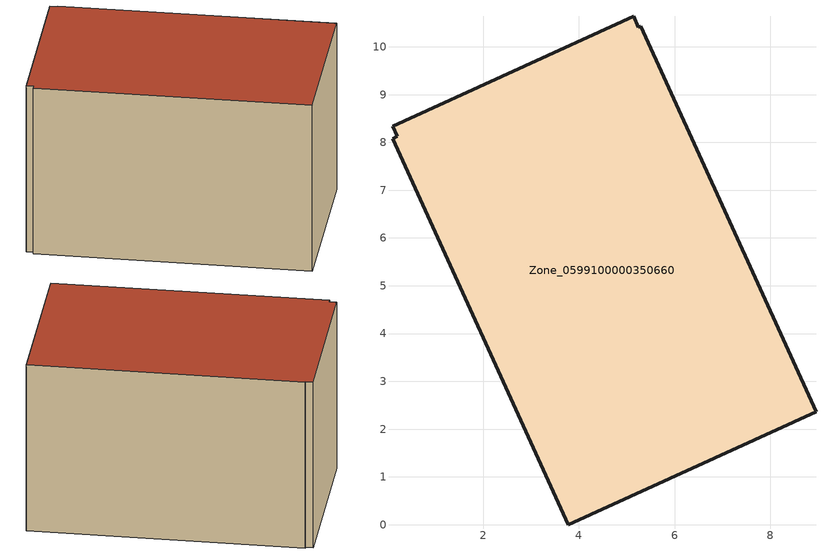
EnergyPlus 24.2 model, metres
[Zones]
Zone_0599100000350660
 floor ground (C_G): 5.14,10.64 5.25,10.41 5.29,10.44 8.96,2.36 3.78,0 0.1,8.08 0.2,8.12 0.1,8.34 z0
 wall outside (C_F): 8.96,2.36 5.29,10.44 5.25,10.41 5.14,10.64 0.1,8.34 0.2,8.12 0.1,8.08 3.78,0 8.96,2.36 z0:5.86
 roof outside (C_R): 5.25,10.41 5.14,10.64 0.1,8.34 0.2,8.12 0.1,8.08 3.78,0 8.96,2.36 5.29,10.44 z5.86
[BUILDING]
Pand.0599100000350660: North Axis=0; Terrain=City; Loads Convergence Tolerance Value=0.04; Temperature Convergence Tolerance Value=0.4; Solar Distribution=FullExterior; Maximum Number of Warmup Days=25; Minimum Number of Warmup Days=1
[Site:Location]
Rotterdam.The.Hague.AP_ZH_NLD Design_Conditions: Latitude=51.96; Longitude=4.45; Time Zone=1; Elevation=-4.5
[SITE:GROUNDTEMPERATURE:BUILDINGSURFACE]
18, 18, 18, 18, 18, 18, 18, 18, 18, 18, 18, 18
[MATERIAL] Thermal Absorptance=0.9; Solar Absorptance=0.7; Visible Absorptance=0.7
Name | Roughness | Thickness | Conductivity | Density | Specific Heat
G.TC.1992-2005 | MediumSmooth | 0.15 | 0.06 | 540 | 1210
F.TC.1992-2005 | Rough | 0.3 | 0.12 | 1920 | 840
R.TC.1992-2005 | MediumRough | 0.2 | 0.08 | 1500 | 1000
[CONSTRUCTION]
C_G: G.TC.1992-2005
C_F: F.TC.1992-2005
C_R: R.TC.1992-2005
[ZONE]
Zone_0599100000350660: Type=1; Multiplier=1; Ceiling Height=Autocalculate; Volume=Autocalculate; Floor Area=autocalculate; Part of Total Floor Area=Yes
[ZONEINFILTRATION:DESIGNFLOWRATE]
Infil_Zone_0599100000350660: Zone or ZoneList or Space or SpaceList=Zone_0599100000350660; Schedule=AlwaysOn; Design Flow Rate Calculation Method=Flow/Area; Flow Rate per Floor Area=0.0015; Constant Term Coefficient=1; Temperature Term Coefficient=0; Velocity Term Coefficient=0; Velocity Squared Term Coefficient=0
[HVACTEMPLATE:ZONE:IDEALLOADSAIRSYSTEM]
Zone_0599100000350660: Maximum Heating Supply Air Temperature=50; Minimum Cooling Supply Air Temperature=13; Maximum Heating Supply Air Humidity Ratio=0.0156; Minimum Cooling Supply Air Humidity Ratio=0.0077; Heating Limit=NoLimit; Cooling Limit=NoLimit; Dehumidification Control Type=ConstantSensibleHeatRatio; Cooling Sensible Heat Ratio=0.7; Dehumidification Setpoint=60; Humidification Control Type=None; Humidification Setpoint=30; Outdoor Air Method=None; Outdoor Air Flow Rate per Person=0.00944; Outdoor Air Flow Rate per Zone Floor Area=0; Outdoor Air Flow Rate per Zone=0; Demand Controlled Ventilation Type=None; Outdoor Air Economizer Type=NoEconomizer; Heat Recovery Type=None; Sensible Heat Recovery Effectiveness=0.7; Latent Heat Recovery Effectiveness=0.65
[ZONECONTROL:THERMOSTAT]
ThermostatControl_Zone_0599100000350660: Zone or ZoneList=Zone_0599100000350660; Control Type Schedule=DualSetpointControlType; Control 1=Thermostat_Zone_0599100000350660; Temperature Difference Between Cutout And Setpoint=0
[THERMOSTATSETPOINT:DUALSETPOINT]
Thermostat_Zone_0599100000350660: Heating Setpoint Temperature Schedule=HeatingSetpoint_Zone_0599100000350660; Cooling Setpoint Temperature Schedule=CoolingSetpoint_Zone_0599100000350660
[SCHEDULE:COMPACT]
HeatingSetpoint_Zone_0599100000350660: Through: 12/31, For: AllDays, Until: 24:00, 21
CoolingSetpoint_Zone_0599100000350660: Through: 12/31, For: AllDays, Until: 24:00, 24
DualSetpointControlType: Through: 12/31, For: AllDays, Until: 24:00, 4
AlwaysOn: Through: 12/31, For: AllDays, Until: 24:00, 1
